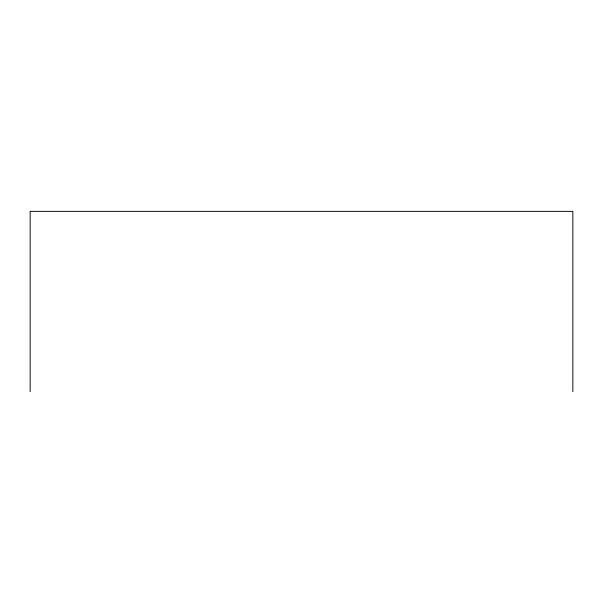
<?xml version="1.0" encoding="UTF-8"?>
<svg xmlns="http://www.w3.org/2000/svg" width="603" height="603" viewBox="0 0 603 603"><rect width="100%" height="100%" fill="white"/><g stroke="black" fill="none" stroke-linecap="round" stroke-linejoin="round"><path stroke-width="0.9" d="M572.85 391.649L572.85 211.351L30.15 211.351L30.15 391.649"/></g></svg>
